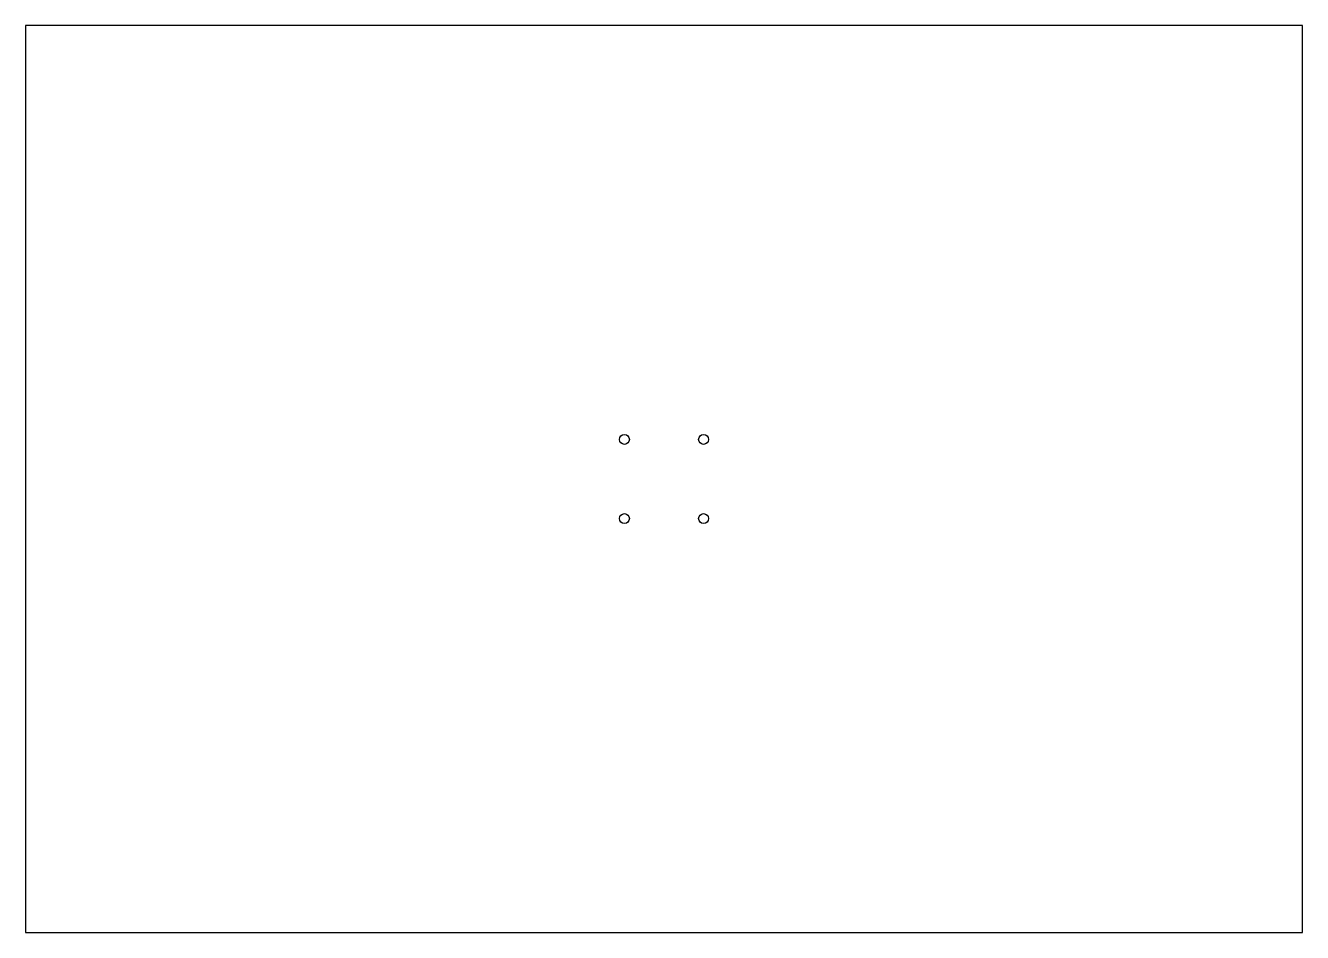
# Model space of a CAD drawing. Header units: millimetres. Extents: x 0 to 845, y 0 to 600.
import ezdxf

# ---------------------------------------------------------------- set-up
doc = ezdxf.new("R2010")
doc.units = ezdxf.units.MM

msp = doc.modelspace()

# ---------------------------------------------------------------- linework, layer by layer
at = {"color": 7, "linetype": 'Continuous', "lineweight": 25}
for p, q in [((0, 600), (0, 0)), ((845, 600), (0, 600)), ((845, 0), (845, 600)), ((0, 0), (845, 0))]:
    msp.add_line(p, q, dxfattribs=at)
for centre in [(396.34, 326.16), (448.66, 326.16), (396.34, 273.84), (448.66, 273.84)]:
    msp.add_circle(centre, 3.25, dxfattribs=at)

doc.saveas('drawing.dxf')
